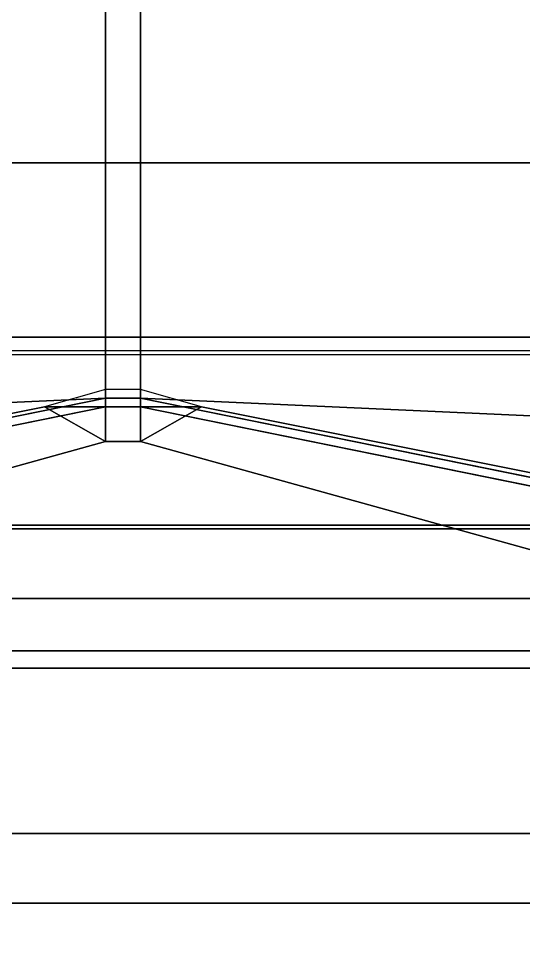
# Model space of a CAD drawing. Header units: millimetres. Extents: x -1 to 1, y -7.8 to 4.7.
# Drawn here: x -0.12 to 0.46, y 0.455 to 1.516 of the extents above; entities that cross this region are included whole.
import ezdxf

# ---------------------------------------------------------------- set-up
doc = ezdxf.new("R2010")
doc.units = ezdxf.units.MM
doc.layers.add('in', color=2, linetype='Continuous')
doc.layers.add('tent', color=3, linetype='Continuous')

msp = doc.modelspace()

# ---------------------------------------------------------------- linework, layer by layer
for points in [[(0.71, 1.97, 0.56), (0.71, 1.35, 0.32), (-0.71, 1.35, 0.32), (-0.71, 1.97, 0.56)], [(-0.68, 1.87, 1.23), (-0.68, 1.05, 1.34), (-0.02, 1.08, 1.39), (-0.02, 1.87, 1.27)], [(-0.02, 1.87, 1.27), (-0.02, 1.08, 1.39), (0.02, 1.08, 1.39), (0.02, 1.87, 1.27)], [(0.02, 1.87, 1.27), (0.02, 1.08, 1.39), (0.68, 1.05, 1.34), (0.68, 1.87, 1.23)], [(0.71, 1.35, 0.32), (0.71, -1.69, 0.32), (-0.71, -1.69, 0.32), (-0.71, 1.35, 0.32)], [(-0.69, 1.1341, 1.4006), (-0.71, 1.13, 1.4), (0.71, 1.13, 1.4), (0.69, 1.1341, 1.4006)], [(-0.68, 0.9461, 1.34), (-0.71, 0.94, 1.4), (-0.02, 1.08, 1.42), (-0.02, 1.08, 1.39)], [(-0.02, 1.08, 1.82), (-0.02, 1.08, 1.8), (-0.69, 0.9441, 1.8), (-0.71, 0.94, 1.82)], [(-0.71, 0.94, 1.82), (-0.71, 0.93, 1.82), (-0.02, 1.07, 1.82), (-0.02, 1.08, 1.82)], [(-0.02, 1.08, 1.8), (-0.02, 1.07, 1.8), (-0.69, 0.9341, 1.8), (-0.69, 0.9441, 1.8)], [(-0.69, 0.9441, 1.4006), (-0.69, 0.9341, 1.4006), (-0.02, 1.07, 1.42), (-0.02, 1.08, 1.42)], [(-0.02, 1.08, 1.39), (-0.02, 1.08, 1.42), (0.02, 1.08, 1.42), (0.02, 1.08, 1.39)], [(-0.02, 1.08, 1.42), (-0.02, 1.07, 1.42), (-0.02, 1.07, 1.8), (-0.02, 1.08, 1.8)], [(0.02, 1.08, 1.82), (0.02, 1.08, 1.42), (-0.02, 1.08, 1.42), (-0.02, 1.08, 1.82)], [(-0.02, 1.08, 1.82), (-0.02, 1.07, 1.82), (0.02, 1.07, 1.82), (0.02, 1.08, 1.82)], [(0.02, 1.08, 1.39), (0.02, 1.08, 1.42), (0.71, 0.94, 1.4), (0.68, 0.9461, 1.34)], [(0.02, 1.08, 1.39), (0.02, 1.08, 1.39), (0.68, 0.9461, 1.34), (0.68, 1.05, 1.34)], [(0.02, 1.07, 1.8), (0.02, 1.07, 1.42), (0.02, 1.08, 1.42), (0.02, 1.08, 1.8)], [(0.71, 0.94, 1.82), (0.69, 0.9441, 1.8), (0.02, 1.08, 1.8), (0.02, 1.08, 1.82)], [(0.69, 0.9441, 1.8), (0.69, 0.9341, 1.8), (0.02, 1.07, 1.8), (0.02, 1.08, 1.8)], [(0.02, 1.08, 1.82), (0.02, 1.07, 1.82), (0.71, 0.93, 1.82), (0.71, 0.94, 1.82)], [(0.02, 1.07, 1.42), (0.69, 0.9341, 1.4006), (0.69, 0.9441, 1.4006), (0.02, 1.08, 1.42)], [(-0.71, 0.93, 1.82), (-0.69, 0.9341, 1.8), (-0.02, 1.07, 1.8), (-0.02, 1.07, 1.82)], [(-0.02, 1.07, 1.42), (-0.69, 0.9341, 1.4006), (0.69, 0.9341, 1.4006), (0.02, 1.07, 1.42)], [(-0.02, 1.07, 1.82), (-0.02, 1.07, 1.42), (0.02, 1.07, 1.42), (0.02, 1.07, 1.82)], [(0.02, 1.07, 1.82), (0.02, 1.07, 1.8), (0.69, 0.9341, 1.8), (0.71, 0.93, 1.82)], [(-0.69, 0.9341, 1.4006), (-0.71, 0.93, 1.4), (0.71, 0.93, 1.4), (0.69, 0.9341, 1.4006)]]:
    msp.add_3dface(points)
at = {"color": 0}
msp.add_3dface([(-0.68, 1.05, 1.34), (-0.68, 0.9461, 1.34), (-0.02, 1.08, 1.39)], dxfattribs=at)
at = {"layer": 'in'}
for points in [[(-0.69, 1.15, 1.28), (-0.69, 1.15, 0.53), (0.69, 1.15, 0.53), (0.69, 1.15, 1.28)], [(-0.69, 0.93, 1.28), (-0.69, 1.15, 1.28), (0.69, 1.15, 1.28), (0.69, 0.93, 1.28)], [(-0.69, 1.15, 0.53), (-0.69, 0.79, 0.53), (0.69, 0.79, 0.53), (0.69, 1.15, 0.53)], [(-0.71, 0.93, 1.4), (-0.69, 0.93, 1.28), (0.69, 0.93, 1.28), (0.71, 0.93, 1.4)], [(-0.69, 0.79, 0.53), (-0.69, 0.79, 0.82), (0.69, 0.79, 0.82), (0.69, 0.79, 0.53)], [(-0.69, 0.79, 0.82), (-0.69, 0.77, 0.85), (0.69, 0.77, 0.85), (0.69, 0.79, 0.82)], [(-0.69, 0.77, 0.85), (-0.69, 0.38, 0.84), (0.69, 0.38, 0.84), (0.69, 0.77, 0.85)]]:
    msp.add_3dface(points, dxfattribs=at)
at = {"layer": 'tent'}
for points in [[(-0.02, 1.07, 1.87), (-0.02, 1.09, 1.82), (-0.09, 1.07, 1.82), (-0.09, 1.07, 1.85)], [(0.02, 1.07, 1.87), (0.02, 1.09, 1.82), (-0.02, 1.09, 1.82), (-0.02, 1.07, 1.87)], [(0.09, 1.07, 1.85), (0.09, 1.07, 1.82), (0.02, 1.09, 1.82), (0.02, 1.07, 1.87)], [(-0.74, 0.94, 1.85), (-0.09, 1.07, 1.85), (-0.09, 1.07, 1.82), (-0.74, 0.94, 1.82)], [(-0.67, 0.85, 1.89), (-0.02, 1.03, 1.89), (-0.09, 1.07, 1.85), (-0.74, 0.94, 1.85)], [(-0.02, 1.03, 1.89), (-0.02, 1.07, 1.87), (-0.09, 1.07, 1.85)], [(0.02, 1.03, 1.89), (0.02, 1.07, 1.87), (-0.02, 1.07, 1.87), (-0.02, 1.03, 1.89)], [(0.09, 1.07, 1.85), (0.09, 1.07, 1.85), (0.02, 1.07, 1.87), (0.02, 1.03, 1.89)], [(0.74, 0.94, 1.85), (0.09, 1.07, 1.85), (0.02, 1.03, 1.89), (0.67, 0.85, 1.89)], [(0.74, 0.94, 1.82), (0.09, 1.07, 1.82), (0.09, 1.07, 1.85), (0.74, 0.94, 1.85)], [(-0.02, 1.03, 1.89), (-0.67, 0.85, 1.89), (0.67, 0.85, 1.89), (0.02, 1.03, 1.89)], [(0.67, 0.58, 1.88), (0.67, 0.85, 1.89), (-0.67, 0.85, 1.89), (-0.67, 0.58, 1.88)], [(0.67, 0.5, 1.88), (0.67, 0.58, 1.88), (-0.67, 0.58, 1.88), (-0.67, 0.5, 1.88)], [(0.67, 0.33, 1.89), (0.67, 0.5, 1.88), (-0.67, 0.5, 1.88), (-0.67, 0.33, 1.89)]]:
    msp.add_3dface(points, dxfattribs=at)

doc.saveas('drawing.dxf')
